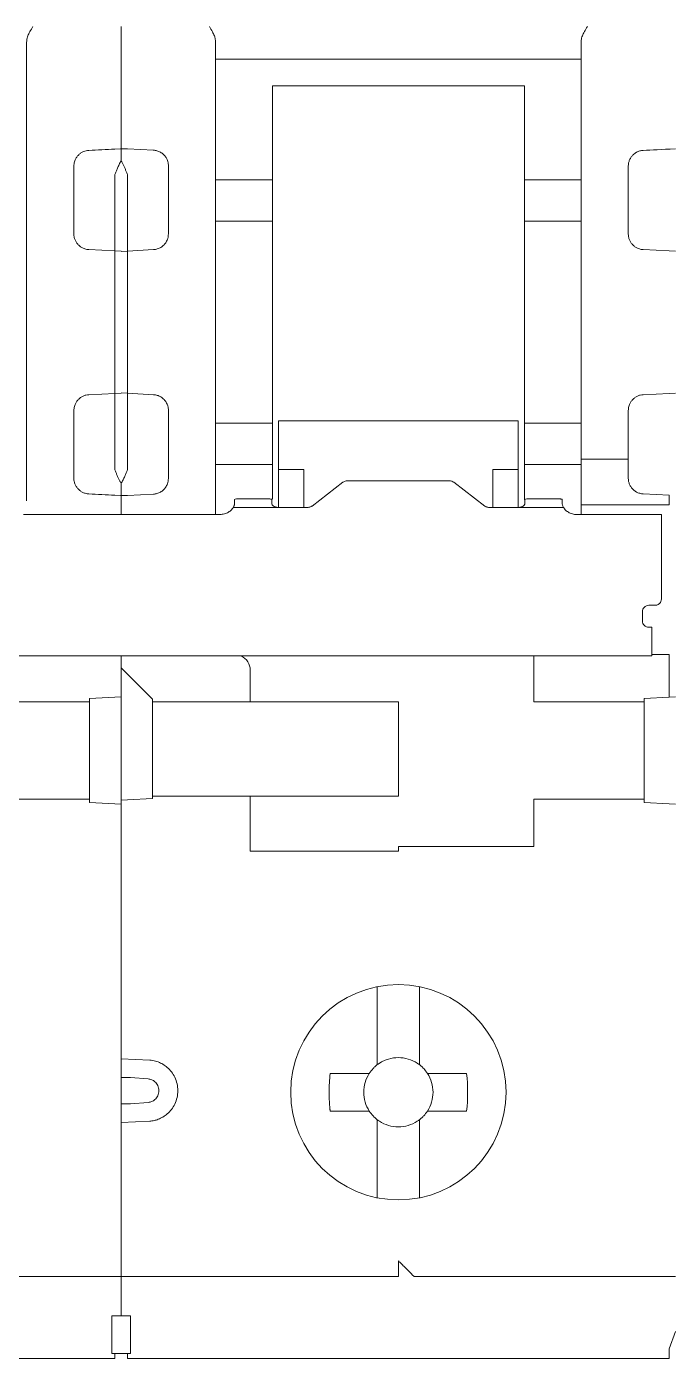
# Model space of a CAD drawing. Header units: millimetres. Extents: x 1359 to 3577, y 1336 to 3557.
# Drawn here: x 2536.18 to 2556.67, y 2687.53 to 2729.81 of the extents above; entities that cross this region are included whole.
import ezdxf

# ---------------------------------------------------------------- set-up
doc = ezdxf.new("R2010")
doc.units = ezdxf.units.MM
doc.layers.add('000-PI-Oprema', color=30, linetype='Continuous', lineweight=5)

msp = doc.modelspace()

# ---------------------------------------------------------------- linework, layer by layer
at = {"layer": '000-PI-Oprema', "color": 0, "lineweight": 0}
for p, q in [((2539.176, 2729.814), (2539.176, 2728.572)), ((2539.176, 2728.572), (2539.176, 2725.939)), ((2553.776, 2728.783), (2542.176, 2728.783)), ((2543.976, 2727.113), (2543.976, 2727.937)), ((2551.976, 2727.937), (2543.976, 2727.937)), ((2551.976, 2727.937), (2551.976, 2727.113)), ((2543.976, 2727.113), (2543.976, 2724.948)), ((2551.976, 2724.948), (2551.976, 2727.113)), ((2538.976, 2725.928), (2539.157, 2725.937)), ((2539.222, 2725.938), (2539.194, 2725.939)), ((2539.376, 2725.933), (2539.222, 2725.938)), ((2540.202, 2725.892), (2539.376, 2725.935)), ((2540.202, 2725.892), (2540.202, 2725.886)), ((2538.976, 2725.119), (2538.976, 2722.692)), ((2539.376, 2722.69), (2539.376, 2725.121)), ((2542.176, 2724.948), (2543.976, 2724.948)), ((2543.976, 2724.948), (2543.976, 2723.637)), ((2551.976, 2723.637), (2551.976, 2724.948)), ((2551.976, 2724.948), (2553.776, 2724.948)), ((2543.976, 2723.637), (2542.176, 2723.637)), ((2543.976, 2723.637), (2543.976, 2717.225)), ((2551.976, 2717.225), (2551.976, 2723.637)), ((2553.776, 2723.637), (2551.976, 2723.637)), ((2538.976, 2722.692), (2538.15, 2722.735)), ((2538.976, 2722.692), (2539.176, 2722.681)), ((2539.376, 2722.69), (2539.176, 2722.679)), ((2540.202, 2722.733), (2539.376, 2722.69)), ((2555.75, 2722.735), (2556.576, 2722.692)), ((2556.576, 2722.692), (2556.776, 2722.681)), ((2538.15, 2718.128), (2538.976, 2718.171)), ((2539.176, 2718.181), (2538.976, 2718.171)), ((2538.976, 2718.171), (2538.976, 2715.743)), ((2539.176, 2718.183), (2539.376, 2718.173)), ((2539.376, 2718.173), (2540.202, 2718.129)), ((2539.376, 2715.741), (2539.376, 2718.173)), ((2556.576, 2718.171), (2555.75, 2718.128)), ((2556.776, 2718.181), (2556.576, 2718.171)), ((2542.176, 2717.225), (2543.976, 2717.225)), ((2543.976, 2717.225), (2543.976, 2715.915)), ((2544.176, 2715.751), (2544.176, 2717.302)), ((2544.176, 2717.302), (2551.776, 2717.302)), ((2551.776, 2717.302), (2551.776, 2715.751)), ((2551.976, 2717.303), (2551.971, 2717.303)), ((2551.976, 2715.915), (2551.976, 2717.225)), ((2551.976, 2717.225), (2553.776, 2717.225)), ((2543.976, 2715.915), (2542.176, 2715.915)), ((2543.976, 2715.915), (2543.976, 2714.811)), ((2551.976, 2714.79), (2551.976, 2715.915)), ((2551.976, 2715.915), (2553.776, 2715.915)), ((2555.276, 2716.081), (2553.776, 2716.081)), ((2544.176, 2715.751), (2544.976, 2715.751)), ((2544.176, 2714.549), (2544.176, 2715.751)), ((2544.976, 2715.751), (2544.976, 2714.549)), ((2550.976, 2715.751), (2551.776, 2715.751)), ((2550.976, 2714.549), (2550.976, 2715.751)), ((2551.776, 2715.751), (2551.776, 2714.549)), ((2545.235, 2714.594), (2546.218, 2715.347)), ((2546.359, 2715.392), (2549.593, 2715.392)), ((2549.735, 2715.347), (2550.718, 2714.594)), ((2539.157, 2714.925), (2538.976, 2714.935)), ((2539.176, 2714.924), (2539.176, 2714.32)), ((2539.222, 2714.924), (2539.376, 2714.929)), ((2539.376, 2714.927), (2540.202, 2714.97)), ((2539.376, 2714.929), (2539.376, 2714.927)), ((2542.176, 2714.602), (2542.176, 2714.32)), ((2542.776, 2714.726), (2542.776, 2714.804)), ((2543.759, 2714.822), (2542.976, 2714.822)), ((2543.959, 2714.804), (2543.959, 2714.726)), ((2551.993, 2714.726), (2551.993, 2714.804)), ((2552.977, 2714.822), (2552.193, 2714.822)), ((2553.177, 2714.804), (2553.177, 2714.726)), ((2553.776, 2714.331), (2553.776, 2714.754)), ((2556.576, 2714.635), (2553.776, 2714.635)), ((2555.75, 2714.978), (2556.576, 2714.935)), ((2536.077, 2714.32), (2542.276, 2714.32)), ((2542.734, 2714.549), (2544.159, 2714.549)), ((2545.093, 2714.549), (2544.159, 2714.549)), ((2551.793, 2714.549), (2550.859, 2714.549)), ((2553.218, 2714.549), (2551.793, 2714.549)), ((2553.677, 2714.32), (2556.326, 2714.32)), ((2556.326, 2714.32), (2556.326, 2713.707)), ((2556.326, 2711.641), (2556.326, 2713.05)), ((2555.726, 2711.242), (2555.726, 2710.944)), ((2556.126, 2711.442), (2555.926, 2711.442)), ((2555.926, 2710.744), (2556.026, 2710.744)), ((2556.026, 2710.655), (2556.026, 2710.744)), ((2526.426, 2709.834), (2551.926, 2709.834)), ((2539.176, 2709.834), (2539.176, 2709.457)), ((2551.926, 2709.833), (2556.027, 2709.833)), ((2552.276, 2709.833), (2552.276, 2708.381)), ((2556.576, 2709.881), (2556.026, 2709.881)), ((2556.576, 2709.881), (2556.576, 2708.523)), ((2539.176, 2709.457), (2539.376, 2709.257)), ((2539.176, 2708.534), (2539.176, 2709.457)), ((2539.376, 2709.257), (2540.176, 2708.457)), ((2543.276, 2708.381), (2543.276, 2709.381)), ((2535.076, 2708.381), (2538.176, 2708.381)), ((2538.176, 2708.481), (2538.976, 2708.523)), ((2538.176, 2708.481), (2538.176, 2708.381)), ((2538.176, 2708.381), (2538.176, 2705.281)), ((2539.176, 2708.534), (2538.976, 2708.523)), ((2539.176, 2708.534), (2539.176, 2705.281)), ((2540.176, 2708.457), (2540.176, 2708.381)), ((2540.176, 2708.381), (2543.276, 2708.381)), ((2540.176, 2708.381), (2540.176, 2705.381)), ((2543.676, 2708.381), (2543.276, 2708.381)), ((2547.976, 2708.381), (2543.676, 2708.381)), ((2547.976, 2705.381), (2547.976, 2708.381)), ((2552.676, 2708.381), (2552.276, 2708.381)), ((2552.676, 2708.381), (2555.776, 2708.381)), ((2555.776, 2708.481), (2556.576, 2708.523)), ((2555.776, 2708.381), (2555.776, 2708.481)), ((2555.776, 2705.281), (2555.776, 2708.381)), ((2556.776, 2708.534), (2556.576, 2708.523)), ((2538.176, 2705.281), (2535.076, 2705.281)), ((2538.176, 2705.181), (2538.176, 2705.281)), ((2539.176, 2705.253), (2539.176, 2705.281)), ((2540.176, 2705.305), (2539.376, 2705.263)), ((2540.176, 2705.381), (2540.176, 2705.305)), ((2543.276, 2705.381), (2540.176, 2705.381)), ((2543.276, 2703.631), (2543.276, 2705.381)), ((2543.276, 2705.381), (2543.676, 2705.381)), ((2543.676, 2705.381), (2547.976, 2705.381)), ((2552.676, 2705.281), (2552.276, 2705.281)), ((2552.276, 2703.781), (2552.276, 2705.281)), ((2552.676, 2705.281), (2555.776, 2705.281)), ((2555.776, 2705.181), (2555.776, 2705.281)), ((2538.976, 2705.139), (2538.176, 2705.181)), ((2538.976, 2705.139), (2539.176, 2705.129)), ((2539.176, 2705.253), (2539.376, 2705.263)), ((2539.176, 2705.253), (2539.176, 2705.129)), ((2539.176, 2697.358), (2539.176, 2705.129)), ((2556.576, 2705.139), (2555.776, 2705.181)), ((2556.776, 2705.129), (2556.576, 2705.139)), ((2547.976, 2703.631), (2543.276, 2703.631)), ((2547.976, 2703.781), (2547.976, 2703.631)), ((2547.976, 2703.781), (2552.276, 2703.781)), ((2547.301, 2699.332), (2547.301, 2699.257)), ((2547.301, 2699.257), (2547.301, 2697.138)), ((2548.651, 2699.257), (2548.651, 2699.332)), ((2548.651, 2696.85), (2548.651, 2699.257)), ((2539.176, 2697.358), (2539.176, 2694.705)), ((2540.086, 2697.003), (2539.176, 2697.041)), ((2539.476, 2696.454), (2540.034, 2696.405)), ((2545.812, 2696.581), (2546.67, 2696.581)), ((2550.14, 2696.581), (2549.282, 2696.581)), ((2539.476, 2695.609), (2540.034, 2695.658)), ((2546.67, 2695.381), (2545.812, 2695.381)), ((2550.14, 2695.381), (2549.282, 2695.381)), ((2539.176, 2695.022), (2540.086, 2695.06)), ((2539.176, 2690.981), (2539.176, 2694.705)), ((2547.301, 2694.825), (2547.301, 2692.705)), ((2548.651, 2692.705), (2548.651, 2694.825)), ((2547.301, 2692.705), (2547.301, 2692.631)), ((2548.651, 2692.631), (2548.651, 2692.705)), ((2539.176, 2690.981), (2539.176, 2688.881)), ((2539.176, 2690.131), (2530.876, 2690.131)), ((2547.976, 2690.131), (2539.176, 2690.131)), ((2556.776, 2690.131), (2548.476, 2690.131)), ((2539.476, 2688.881), (2538.876, 2688.881)), ((2556.776, 2688.381), (2556.576, 2687.831)), ((2538.976, 2687.531), (2534.196, 2687.531)), ((2538.976, 2687.681), (2538.876, 2687.681)), ((2539.376, 2687.681), (2538.976, 2687.681)), ((2539.476, 2687.681), (2539.376, 2687.681)), ((2544.176, 2687.531), (2539.376, 2687.531)), ((2544.176, 2687.531), (2551.796, 2687.531)), ((2556.576, 2687.531), (2551.796, 2687.531))]:
    msp.add_line(p, q, dxfattribs=at)
msp.add_circle((2547.976, 2695.981), 3.418, dxfattribs=at)
for centre, radius, start, end in [((2542.776, 2709.381), 0.5, 0, 64.7859), ((2547.976, 2695.981), 1.1, 123.0557, 133.0681), ((2547.976, 2695.981), 1.1, 46.9319, 56.9443), ((2547.976, 2695.981), 1.1, 136.9319, 146.9443), ((2547.976, 2695.981), 1.1, 135, 136.9319), ((2547.976, 2695.981), 1.1, 133.0681, 135), ((2547.976, 2695.981), 1.1, 45, 46.9319), ((2547.976, 2695.981), 1.1, 43.0681, 45), ((2547.976, 2695.981), 1.1, 33.0557, 43.0681), ((2547.976, 2695.981), 1.1, 213.0557, 223.0681), ((2547.976, 2695.981), 1.1, 223.0681, 225), ((2547.976, 2695.981), 1.1, 225, 226.9319), ((2547.976, 2695.981), 1.1, 226.9319, 236.9443), ((2547.976, 2695.981), 1.1, 303.0557, 313.0681), ((2547.976, 2695.981), 1.1, 313.0681, 315), ((2547.976, 2695.981), 1.1, 315, 316.9319), ((2547.976, 2695.981), 1.1, 316.9319, 326.9443)]:
    msp.add_arc(centre, radius, start, end, dxfattribs=at)
for points, knots in [([(2536.176, 2729.324), (2536.177, 2729.345), (2536.179, 2729.389), (2536.194, 2729.455), (2536.215, 2729.521), (2536.245, 2729.588), (2536.296, 2729.687), (2536.343, 2729.762), (2536.376, 2729.814)], [0, 0, 0, 0, 0.117446, 0.242847, 0.378002, 0.506391, 0.652474, 1, 1, 1, 1]), ([(2541.976, 2729.814), (2542.01, 2729.761), (2542.057, 2729.687), (2542.108, 2729.587), (2542.142, 2729.51), (2542.169, 2729.423), (2542.174, 2729.356), (2542.176, 2729.324)], [0, 0, 0, 0, 0.350596, 0.493868, 0.625405, 0.821427, 1, 1, 1, 1]), ([(2553.776, 2729.324), (2553.777, 2729.345), (2553.779, 2729.389), (2553.794, 2729.455), (2553.815, 2729.521), (2553.845, 2729.588), (2553.896, 2729.687), (2553.943, 2729.762), (2553.976, 2729.814)], [0, 0, 0, 0, 0.117336, 0.242611, 0.377617, 0.505972, 0.652001, 1, 1, 1, 1]), ([(2536.176, 2729.17), (2536.176, 2729.18), (2536.176, 2729.199), (2536.176, 2729.235), (2536.176, 2729.277), (2536.176, 2729.308), (2536.176, 2729.324)], [0, 0, 0, 0, 0.251193, 0.5, 0.748807, 1, 1, 1, 1]), ([(2536.176, 2726.108), (2536.176, 2726.192), (2536.176, 2726.358), (2536.176, 2726.6), (2536.176, 2726.835), (2536.176, 2727.062), (2536.176, 2727.282), (2536.176, 2727.495), (2536.176, 2727.701), (2536.176, 2727.965), (2536.176, 2728.274), (2536.176, 2728.61), (2536.176, 2728.914), (2536.176, 2729.085), (2536.176, 2729.17)], [0, 0, 0, 0, 0.062754, 0.125301, 0.187708, 0.250043, 0.312375, 0.374772, 0.437302, 0.500033, 0.625237, 0.749935, 0.874674, 1, 1, 1, 1]), ([(2542.176, 2729.324), (2542.176, 2729.308), (2542.176, 2729.277), (2542.176, 2729.235), (2542.176, 2729.199), (2542.176, 2729.18), (2542.176, 2729.17)], [0, 0, 0, 0, 0.251193, 0.5, 0.748807, 1, 1, 1, 1]), ([(2542.176, 2729.17), (2542.176, 2729.13), (2542.176, 2729.049), (2542.176, 2728.918), (2542.176, 2728.778), (2542.176, 2728.631), (2542.176, 2728.475), (2542.176, 2728.31), (2542.176, 2728.138), (2542.176, 2727.897), (2542.176, 2727.578), (2542.176, 2727.167), (2542.176, 2726.73), (2542.176, 2726.417), (2542.176, 2726.26)], [0, 0, 0, 0, 0.062736, 0.125281, 0.187695, 0.250043, 0.312387, 0.374792, 0.437318, 0.500031, 0.625212, 0.749931, 0.874692, 1, 1, 1, 1]), ([(2553.776, 2729.17), (2553.776, 2729.18), (2553.776, 2729.199), (2553.776, 2729.235), (2553.776, 2729.277), (2553.776, 2729.308), (2553.776, 2729.324)], [0, 0, 0, 0, 0.251193, 0.5, 0.748807, 1, 1, 1, 1]), ([(2553.776, 2726.108), (2553.776, 2726.192), (2553.776, 2726.358), (2553.776, 2726.6), (2553.776, 2726.835), (2553.776, 2727.062), (2553.776, 2727.282), (2553.776, 2727.495), (2553.776, 2727.701), (2553.776, 2727.965), (2553.776, 2728.274), (2553.776, 2728.61), (2553.776, 2728.914), (2553.776, 2729.085), (2553.776, 2729.17)], [0, 0, 0, 0, 0.062754, 0.125301, 0.187708, 0.250043, 0.312375, 0.374772, 0.437302, 0.500033, 0.625237, 0.749935, 0.874674, 1, 1, 1, 1]), ([(2536.176, 2724.715), (2536.176, 2724.786), (2536.176, 2724.928), (2536.176, 2725.136), (2536.176, 2725.34), (2536.176, 2725.539), (2536.176, 2725.734), (2536.176, 2725.924), (2536.176, 2726.047), (2536.176, 2726.108)], [0, 0, 0, 0, 0.143512, 0.28637, 0.428834, 0.571166, 0.71363, 0.856488, 1, 1, 1, 1]), ([(2542.176, 2726.26), (2542.176, 2726.196), (2542.176, 2726.069), (2542.176, 2725.87), (2542.176, 2725.668), (2542.176, 2725.46), (2542.176, 2725.248), (2542.176, 2725.031), (2542.176, 2724.809), (2542.176, 2724.658), (2542.176, 2724.583)], [0, 0, 0, 0, 0.12575, 0.250858, 0.375537, 0.5, 0.624463, 0.749142, 0.87425, 1, 1, 1, 1]), ([(2553.776, 2724.715), (2553.776, 2724.786), (2553.776, 2724.928), (2553.776, 2725.136), (2553.776, 2725.34), (2553.776, 2725.539), (2553.776, 2725.734), (2553.776, 2725.924), (2553.776, 2726.047), (2553.776, 2726.108)], [0, 0, 0, 0, 0.143512, 0.28637, 0.428834, 0.571166, 0.71363, 0.856488, 1, 1, 1, 1]), ([(2537.676, 2725.385), (2537.677, 2725.408), (2537.679, 2725.453), (2537.693, 2725.519), (2537.719, 2725.593), (2537.762, 2725.671), (2537.824, 2725.745), (2537.898, 2725.804), (2537.979, 2725.847), (2538.063, 2725.876), (2538.121, 2725.882), (2538.15, 2725.885)], [0, 0, 0, 0, 0.093221, 0.185813, 0.279137, 0.41434, 0.546905, 0.668022, 0.785627, 0.893606, 1, 1, 1, 1]), ([(2540.676, 2725.394), (2540.675, 2725.417), (2540.674, 2725.462), (2540.659, 2725.528), (2540.634, 2725.601), (2540.591, 2725.678), (2540.522, 2725.76), (2540.43, 2725.829), (2540.318, 2725.878), (2540.24, 2725.888), (2540.202, 2725.892)], [0, 0, 0, 0, 0.092601, 0.18543, 0.278489, 0.413813, 0.545287, 0.709927, 0.860804, 1, 1, 1, 1]), ([(2555.75, 2725.885), (2555.732, 2725.883), (2555.694, 2725.88), (2555.638, 2725.867), (2555.583, 2725.848), (2555.528, 2725.821), (2555.476, 2725.787), (2555.421, 2725.74), (2555.363, 2725.673), (2555.315, 2725.586), (2555.282, 2725.487), (2555.278, 2725.419), (2555.276, 2725.385)], [0, 0, 0, 0, 0.067869, 0.138425, 0.211987, 0.288836, 0.369219, 0.453352, 0.573685, 0.721104, 0.860335, 1, 1, 1, 1]), ([(2538.976, 2725.119), (2538.989, 2725.151), (2539.016, 2725.22), (2539.062, 2725.326), (2539.116, 2725.442), (2539.155, 2725.516), (2539.176, 2725.555)], [0, 0, 0, 0, 0.193415, 0.424448, 0.693252, 1, 1, 1, 1]), ([(2539.376, 2725.121), (2539.364, 2725.153), (2539.339, 2725.216), (2539.3, 2725.307), (2539.26, 2725.394), (2539.218, 2725.478), (2539.19, 2725.53), (2539.176, 2725.556)], [0, 0, 0, 0, 0.194202, 0.390464, 0.589612, 0.792498, 1, 1, 1, 1]), ([(2555.276, 2725.385), (2555.276, 2725.32), (2555.276, 2725.188), (2555.276, 2724.987), (2555.276, 2724.85), (2555.276, 2724.782)], [0, 0, 0, 0, 0.333419, 0.666581, 1, 1, 1, 1]), ([(2536.176, 2716.148), (2536.176, 2716.262), (2536.176, 2716.49), (2536.176, 2716.835), (2536.176, 2717.183), (2536.176, 2717.533), (2536.176, 2717.887), (2536.176, 2718.484), (2536.176, 2719.331), (2536.176, 2720.431), (2536.176, 2721.531), (2536.176, 2722.498), (2536.176, 2723.33), (2536.176, 2724.03), (2536.176, 2724.486), (2536.176, 2724.715)], [0, 0, 0, 0, 0.041431, 0.082793, 0.124119, 0.165441, 0.206793, 0.248207, 0.374079, 0.500012, 0.625883, 0.751817, 0.834548, 0.917188, 1, 1, 1, 1]), ([(2553.776, 2716.148), (2553.776, 2716.262), (2553.776, 2716.49), (2553.776, 2716.835), (2553.776, 2717.183), (2553.776, 2717.533), (2553.776, 2717.887), (2553.776, 2718.484), (2553.776, 2719.331), (2553.776, 2720.431), (2553.776, 2721.531), (2553.776, 2722.498), (2553.776, 2723.33), (2553.776, 2724.03), (2553.776, 2724.486), (2553.776, 2724.715)], [0, 0, 0, 0, 0.041431, 0.082793, 0.124119, 0.165441, 0.206793, 0.248207, 0.374079, 0.500012, 0.625883, 0.751817, 0.834548, 0.917188, 1, 1, 1, 1]), ([(2555.276, 2724.782), (2555.276, 2724.68), (2555.276, 2724.477), (2555.276, 2724.17), (2555.276, 2723.86), (2555.276, 2723.548), (2555.276, 2723.339), (2555.276, 2723.234)], [0, 0, 0, 0, 0.200123, 0.400061, 0.599939, 0.799877, 1, 1, 1, 1]), ([(2542.176, 2724.583), (2542.176, 2724.472), (2542.176, 2724.25), (2542.176, 2723.915), (2542.176, 2723.577), (2542.176, 2723.237), (2542.176, 2722.895), (2542.176, 2722.316), (2542.176, 2721.496), (2542.176, 2720.431), (2542.176, 2719.367), (2542.176, 2718.431), (2542.176, 2717.625), (2542.176, 2716.946), (2542.176, 2716.502), (2542.176, 2716.28)], [0, 0, 0, 0, 0.041447, 0.082829, 0.124176, 0.16552, 0.206891, 0.248321, 0.374134, 0.500011, 0.625824, 0.751702, 0.834467, 0.91715, 1, 1, 1, 1]), ([(2538.15, 2722.735), (2538.129, 2722.737), (2538.087, 2722.74), (2538.026, 2722.756), (2537.958, 2722.782), (2537.885, 2722.824), (2537.813, 2722.887), (2537.754, 2722.961), (2537.71, 2723.046), (2537.681, 2723.138), (2537.678, 2723.202), (2537.676, 2723.234)], [0, 0, 0, 0, 0.082209, 0.16366, 0.245689, 0.369303, 0.493372, 0.618767, 0.744744, 0.872104, 1, 1, 1, 1]), ([(2540.202, 2722.733), (2540.223, 2722.735), (2540.264, 2722.739), (2540.325, 2722.754), (2540.383, 2722.776), (2540.439, 2722.806), (2540.491, 2722.842), (2540.55, 2722.897), (2540.612, 2722.978), (2540.665, 2723.095), (2540.672, 2723.185), (2540.676, 2723.232)], [0, 0, 0, 0, 0.080411, 0.161533, 0.243405, 0.326066, 0.409552, 0.493901, 0.642123, 0.810797, 1, 1, 1, 1]), ([(2555.75, 2722.735), (2555.729, 2722.737), (2555.687, 2722.74), (2555.626, 2722.756), (2555.558, 2722.782), (2555.485, 2722.824), (2555.413, 2722.887), (2555.354, 2722.961), (2555.31, 2723.046), (2555.281, 2723.138), (2555.278, 2723.202), (2555.276, 2723.234)], [0, 0, 0, 0, 0.082209, 0.16366, 0.245689, 0.369303, 0.493372, 0.618767, 0.744744, 0.872104, 1, 1, 1, 1]), ([(2538.976, 2722.692), (2538.976, 2722.585), (2538.976, 2722.371), (2538.976, 2722.049), (2538.976, 2721.727), (2538.976, 2721.404), (2538.976, 2721.08), (2538.976, 2720.756), (2538.976, 2720.35), (2538.976, 2719.863), (2538.976, 2719.297), (2538.976, 2718.732), (2538.976, 2718.358), (2538.976, 2718.171)], [0, 0, 0, 0, 0.071556, 0.142997, 0.214365, 0.285706, 0.357065, 0.428486, 0.500013, 0.625062, 0.749916, 0.874816, 1, 1, 1, 1]), ([(2537.676, 2717.628), (2537.677, 2717.65), (2537.679, 2717.692), (2537.691, 2717.755), (2537.715, 2717.826), (2537.754, 2717.901), (2537.813, 2717.976), (2537.885, 2718.038), (2537.967, 2718.085), (2538.056, 2718.118), (2538.119, 2718.124), (2538.15, 2718.128)], [0, 0, 0, 0, 0.085573, 0.170275, 0.255463, 0.381339, 0.506835, 0.630803, 0.754517, 0.877108, 1, 1, 1, 1]), ([(2540.676, 2717.63), (2540.675, 2717.654), (2540.673, 2717.702), (2540.658, 2717.77), (2540.636, 2717.831), (2540.607, 2717.886), (2540.574, 2717.934), (2540.522, 2717.995), (2540.442, 2718.06), (2540.326, 2718.114), (2540.244, 2718.124), (2540.202, 2718.129)], [0, 0, 0, 0, 0.097376, 0.189595, 0.276665, 0.358598, 0.435408, 0.507112, 0.674555, 0.83875, 1, 1, 1, 1]), ([(2555.276, 2717.628), (2555.277, 2717.65), (2555.279, 2717.692), (2555.291, 2717.755), (2555.315, 2717.826), (2555.354, 2717.901), (2555.413, 2717.976), (2555.485, 2718.038), (2555.567, 2718.085), (2555.656, 2718.118), (2555.719, 2718.124), (2555.75, 2718.128)], [0, 0, 0, 0, 0.085573, 0.170275, 0.255463, 0.381339, 0.506835, 0.630803, 0.754517, 0.877108, 1, 1, 1, 1]), ([(2555.276, 2717.628), (2555.276, 2717.524), (2555.276, 2717.314), (2555.276, 2717.002), (2555.276, 2716.693), (2555.276, 2716.385), (2555.276, 2716.182), (2555.276, 2716.081)], [0, 0, 0, 0, 0.200123, 0.400061, 0.599939, 0.799877, 1, 1, 1, 1]), ([(2542.176, 2716.28), (2542.176, 2716.204), (2542.176, 2716.053), (2542.176, 2715.832), (2542.176, 2715.615), (2542.176, 2715.403), (2542.176, 2715.195), (2542.176, 2714.992), (2542.176, 2714.794), (2542.176, 2714.666), (2542.176, 2714.602)], [0, 0, 0, 0, 0.12575, 0.250858, 0.375537, 0.5, 0.624463, 0.749142, 0.87425, 1, 1, 1, 1]), ([(2536.176, 2714.754), (2536.176, 2714.816), (2536.176, 2714.938), (2536.176, 2715.128), (2536.176, 2715.323), (2536.176, 2715.522), (2536.176, 2715.726), (2536.176, 2715.935), (2536.176, 2716.077), (2536.176, 2716.148)], [0, 0, 0, 0, 0.143512, 0.28637, 0.428834, 0.571166, 0.71363, 0.856488, 1, 1, 1, 1]), ([(2553.776, 2714.754), (2553.776, 2714.816), (2553.776, 2714.938), (2553.776, 2715.128), (2553.776, 2715.323), (2553.776, 2715.522), (2553.776, 2715.726), (2553.776, 2715.935), (2553.776, 2716.077), (2553.776, 2716.148)], [0, 0, 0, 0, 0.143512, 0.28637, 0.428834, 0.571166, 0.71363, 0.856488, 1, 1, 1, 1]), ([(2555.276, 2716.081), (2555.276, 2716.012), (2555.276, 2715.876), (2555.276, 2715.674), (2555.276, 2715.543), (2555.276, 2715.477)], [0, 0, 0, 0, 0.333419, 0.666581, 1, 1, 1, 1]), ([(2538.15, 2714.978), (2538.131, 2714.98), (2538.092, 2714.983), (2538.036, 2714.996), (2537.97, 2715.02), (2537.898, 2715.058), (2537.824, 2715.118), (2537.761, 2715.192), (2537.714, 2715.279), (2537.682, 2715.376), (2537.678, 2715.443), (2537.676, 2715.477)], [0, 0, 0, 0, 0.070996, 0.142095, 0.214573, 0.332083, 0.453298, 0.585758, 0.72107, 0.860537, 1, 1, 1, 1]), ([(2538.976, 2715.743), (2538.989, 2715.712), (2539.014, 2715.648), (2539.053, 2715.557), (2539.093, 2715.47), (2539.134, 2715.386), (2539.162, 2715.334), (2539.176, 2715.308)], [0, 0, 0, 0, 0.1942, 0.390457, 0.5896, 0.792488, 1, 1, 1, 1]), ([(2539.376, 2715.741), (2539.364, 2715.71), (2539.336, 2715.641), (2539.29, 2715.535), (2539.236, 2715.419), (2539.197, 2715.345), (2539.176, 2715.306)], [0, 0, 0, 0, 0.193384, 0.424408, 0.693222, 1, 1, 1, 1]), ([(2540.202, 2714.97), (2540.221, 2714.972), (2540.259, 2714.975), (2540.315, 2714.988), (2540.371, 2715.008), (2540.425, 2715.035), (2540.478, 2715.069), (2540.535, 2715.118), (2540.598, 2715.192), (2540.645, 2715.285), (2540.672, 2715.382), (2540.675, 2715.439), (2540.676, 2715.468)], [0, 0, 0, 0, 0.068374, 0.139376, 0.213318, 0.290476, 0.371092, 0.45538, 0.587276, 0.76147, 0.88059, 1, 1, 1, 1]), ([(2555.75, 2714.978), (2555.731, 2714.98), (2555.692, 2714.983), (2555.636, 2714.996), (2555.57, 2715.02), (2555.498, 2715.058), (2555.424, 2715.118), (2555.361, 2715.192), (2555.314, 2715.279), (2555.282, 2715.376), (2555.278, 2715.443), (2555.276, 2715.477)], [0, 0, 0, 0, 0.070997, 0.142096, 0.214572, 0.332081, 0.453288, 0.585757, 0.721078, 0.860541, 1, 1, 1, 1]), ([(2542.776, 2714.676), (2542.776, 2714.667), (2542.775, 2714.65), (2542.766, 2714.619), (2542.754, 2714.586), (2542.741, 2714.561), (2542.734, 2714.549)], [0, 0, 0, 0, 0.256458, 0.506841, 0.753776, 1, 1, 1, 1]), ([(2542.776, 2714.804), (2542.776, 2714.809), (2542.798, 2714.814), (2542.872, 2714.82), (2542.924, 2714.822), (2542.976, 2714.822)], [0, 0, 0, 0, 0.5, 0.5, 1, 1, 1, 1]), ([(2543.959, 2714.804), (2543.959, 2714.806), (2543.957, 2714.808), (2543.945, 2714.811), (2543.927, 2714.814), (2543.894, 2714.818), (2543.838, 2714.821), (2543.786, 2714.822), (2543.759, 2714.822)], [0, 0, 0, 0, 0.128148, 0.251094, 0.373747, 0.501054, 0.748354, 1, 1, 1, 1]), ([(2544.159, 2714.549), (2544.146, 2714.55), (2544.119, 2714.551), (2544.08, 2714.56), (2544.046, 2714.574), (2544.006, 2714.599), (2543.967, 2714.636), (2543.962, 2714.662), (2543.959, 2714.676)], [0, 0, 0, 0, 0.128818, 0.251822, 0.37424, 0.501366, 0.746636, 1, 1, 1, 1]), ([(2545.235, 2714.594), (2545.225, 2714.587), (2545.205, 2714.574), (2545.171, 2714.56), (2545.133, 2714.551), (2545.107, 2714.55), (2545.093, 2714.549)], [0, 0, 0, 0, 0.25487, 0.5, 0.74513, 1, 1, 1, 1]), ([(2550.859, 2714.549), (2550.846, 2714.55), (2550.82, 2714.551), (2550.782, 2714.56), (2550.747, 2714.574), (2550.728, 2714.587), (2550.718, 2714.594)], [0, 0, 0, 0, 0.25487, 0.5, 0.74513, 1, 1, 1, 1]), ([(2551.993, 2714.676), (2551.993, 2714.669), (2551.991, 2714.657), (2551.98, 2714.635), (2551.962, 2714.613), (2551.929, 2714.586), (2551.874, 2714.556), (2551.82, 2714.552), (2551.793, 2714.549)], [0, 0, 0, 0, 0.130698, 0.254597, 0.376443, 0.501216, 0.749391, 1, 1, 1, 1]), ([(2551.993, 2714.804), (2551.993, 2714.809), (2552.015, 2714.814), (2552.089, 2714.82), (2552.141, 2714.822), (2552.193, 2714.822)], [0, 0, 0, 0, 0.5, 0.5, 1, 1, 1, 1]), ([(2553.177, 2714.804), (2553.176, 2714.806), (2553.174, 2714.808), (2553.163, 2714.811), (2553.144, 2714.814), (2553.111, 2714.818), (2553.056, 2714.821), (2553.003, 2714.822), (2552.977, 2714.822)], [0, 0, 0, 0, 0.128148, 0.251094, 0.373747, 0.501054, 0.748354, 1, 1, 1, 1]), ([(2553.218, 2714.549), (2553.212, 2714.561), (2553.199, 2714.586), (2553.186, 2714.619), (2553.178, 2714.65), (2553.177, 2714.667), (2553.177, 2714.676)], [0, 0, 0, 0, 0.246224, 0.493159, 0.743542, 1, 1, 1, 1]), ([(2542.734, 2714.549), (2542.723, 2714.532), (2542.702, 2714.499), (2542.659, 2714.454), (2542.609, 2714.415), (2542.532, 2714.37), (2542.421, 2714.329), (2542.325, 2714.323), (2542.276, 2714.32)], [0, 0, 0, 0, 0.126929, 0.250928, 0.374602, 0.500576, 0.748126, 1, 1, 1, 1]), ([(2553.677, 2714.32), (2553.652, 2714.32), (2553.604, 2714.322), (2553.533, 2714.334), (2553.465, 2714.354), (2553.381, 2714.39), (2553.287, 2714.451), (2553.241, 2714.516), (2553.218, 2714.549)], [0, 0, 0, 0, 0.126929, 0.250928, 0.374602, 0.500576, 0.748126, 1, 1, 1, 1]), ([(2556.126, 2711.442), (2556.14, 2711.442), (2556.166, 2711.444), (2556.204, 2711.455), (2556.238, 2711.474), (2556.278, 2711.507), (2556.318, 2711.562), (2556.324, 2711.614), (2556.326, 2711.641)], [0, 0, 0, 0, 0.128148, 0.251094, 0.373747, 0.501054, 0.748354, 1, 1, 1, 1]), ([(2555.926, 2711.442), (2555.874, 2711.442), (2555.822, 2711.42), (2555.748, 2711.346), (2555.726, 2711.295), (2555.726, 2711.242)], [0, 0, 0, 0, 0.5, 0.5, 1, 1, 1, 1]), ([(2555.726, 2710.944), (2555.726, 2710.891), (2555.748, 2710.84), (2555.822, 2710.766), (2555.874, 2710.744), (2555.926, 2710.744)], [0, 0, 0, 0, 0.5, 0.5, 1, 1, 1, 1]), ([(2556.026, 2710.655), (2556.026, 2710.538), (2556.026, 2710.306), (2556.026, 2710.029), (2556.026, 2709.856), (2556.026, 2709.848), (2556.027, 2709.833)], [0, 0, 0, 0, 0.264619, 0.529237, 0.793855, 1, 1, 1, 1]), ([(2540.086, 2697.003), (2540.116, 2696.999), (2540.177, 2696.992), (2540.265, 2696.971), (2540.376, 2696.935), (2540.504, 2696.872), (2540.649, 2696.767), (2540.78, 2696.63), (2540.888, 2696.453), (2540.96, 2696.251), (2540.984, 2696.031), (2540.96, 2695.812), (2540.889, 2695.61), (2540.78, 2695.433), (2540.65, 2695.295), (2540.504, 2695.19), (2540.362, 2695.122), (2540.222, 2695.077), (2540.131, 2695.066), (2540.086, 2695.06)], [0, 0, 0, 0, 0.031513, 0.062834, 0.094232, 0.152293, 0.210532, 0.279327, 0.348301, 0.424071, 0.50002, 0.57579, 0.651739, 0.720534, 0.789508, 0.847569, 0.905809, 0.95275, 1, 1, 1, 1]), ([(2548.576, 2696.903), (2548.487, 2696.961), (2548.389, 2697.006), (2548.186, 2697.066), (2548.083, 2697.081), (2547.87, 2697.081), (2547.766, 2697.066), (2547.614, 2697.021), (2547.564, 2697.002), (2547.492, 2696.969), (2547.468, 2696.957), (2547.433, 2696.938), (2547.421, 2696.931), (2547.404, 2696.921), (2547.396, 2696.916), (2547.387, 2696.91), (2547.382, 2696.907), (2547.378, 2696.906), (2547.376, 2696.903)], [0, 0, 0, 0, 0.25, 0.25, 0.5, 0.5, 0.75, 0.75, 0.875, 0.875, 0.9375, 0.9375, 0.96875, 0.96875, 0.984375, 0.992187, 0.992187, 1, 1, 1, 1]), ([(2539.176, 2696.454), (2539.176, 2696.454), (2539.206, 2696.454), (2539.323, 2696.454), (2539.406, 2696.454), (2539.476, 2696.454)], [0, 0, 0, 0, 0.5, 0.5, 1, 1, 1, 1]), ([(2540.034, 2695.658), (2540.054, 2695.66), (2540.092, 2695.665), (2540.148, 2695.684), (2540.2, 2695.711), (2540.252, 2695.75), (2540.301, 2695.801), (2540.357, 2695.893), (2540.389, 2696.031), (2540.357, 2696.17), (2540.301, 2696.261), (2540.239, 2696.326), (2540.15, 2696.385), (2540.073, 2696.398), (2540.034, 2696.405)], [0, 0, 0, 0, 0.053559, 0.105722, 0.157796, 0.211095, 0.279916, 0.349203, 0.500308, 0.651412, 0.720233, 0.789521, 0.894347, 1, 1, 1, 1]), ([(2545.812, 2696.581), (2545.788, 2696.382), (2545.776, 2696.182), (2545.776, 2695.881), (2545.779, 2695.781), (2545.788, 2695.631), (2545.792, 2695.581), (2545.799, 2695.506), (2545.803, 2695.468), (2545.807, 2695.425), (2545.81, 2695.403), (2545.811, 2695.394), (2545.812, 2695.387), (2545.814, 2695.384), (2545.812, 2695.381)], [0, 0, 0, 0, 0.5, 0.5, 0.75, 0.75, 0.875, 0.875, 0.9375, 0.96875, 0.984375, 0.992188, 0.992188, 1, 1, 1, 1]), ([(2547.054, 2696.581), (2546.938, 2696.403), (2546.876, 2696.195), (2546.876, 2695.769), (2546.938, 2695.56), (2547.054, 2695.381)], [0, 0, 0, 0, 0.5, 0.5, 1, 1, 1, 1]), ([(2548.898, 2695.381), (2549.014, 2695.56), (2549.076, 2695.769), (2549.076, 2696.192), (2549.015, 2696.403), (2548.898, 2696.581)], [0, 0, 0, 0, 0.5, 0.5, 1, 1, 1, 1]), ([(2539.176, 2695.609), (2539.176, 2695.609), (2539.209, 2695.609), (2539.32, 2695.609), (2539.398, 2695.609), (2539.476, 2695.609)], [0, 0, 0, 0, 0.5, 0.5, 1, 1, 1, 1]), ([(2547.376, 2695.059), (2547.554, 2694.943), (2547.762, 2694.882), (2548.187, 2694.881), (2548.398, 2694.943), (2548.576, 2695.059)], [0, 0, 0, 0, 0.5, 0.5, 1, 1, 1, 1]), ([(2547.976, 2690.631), (2547.976, 2690.61), (2547.976, 2690.568), (2547.976, 2690.506), (2547.976, 2690.435), (2547.976, 2690.355), (2547.976, 2690.276), (2547.976, 2690.21), (2547.976, 2690.165), (2547.976, 2690.137), (2547.976, 2690.133), (2547.976, 2690.131)], [0, 0, 0, 0, 0.080758, 0.160392, 0.240099, 0.368585, 0.500066, 0.628554, 0.760036, 0.877963, 1, 1, 1, 1]), ([(2547.976, 2690.631), (2547.997, 2690.611), (2548.034, 2690.573), (2548.087, 2690.521), (2548.13, 2690.477), (2548.187, 2690.42), (2548.255, 2690.352), (2548.332, 2690.276), (2548.394, 2690.213), (2548.441, 2690.166), (2548.471, 2690.137), (2548.474, 2690.133), (2548.476, 2690.131)], [0, 0, 0, 0, 0.090531, 0.16862, 0.234268, 0.287481, 0.430984, 0.554468, 0.680793, 0.795506, 0.900919, 1, 1, 1, 1]), ([(2538.876, 2687.681), (2538.876, 2687.73), (2538.876, 2687.795), (2538.876, 2688.059), (2538.876, 2688.319), (2538.876, 2688.881)], [0.2858647, 0.2858647, 0.2858647, 0.2858647, 0.5, 0.5, 1, 1, 1, 1]), ([(2539.476, 2687.681), (2539.476, 2687.7), (2539.476, 2687.755), (2539.476, 2687.869), (2539.476, 2688.028), (2539.476, 2688.206), (2539.476, 2688.393), (2539.476, 2688.518), (2539.476, 2688.881)], [0.287427, 0.287427, 0.287427, 0.287427, 0.3699948, 0.5001298, 0.629921, 0.7600558, 0.879771, 1, 1, 1, 1]), ([(2538.976, 2687.531), (2538.976, 2687.54), (2538.976, 2687.557), (2538.976, 2687.625), (2538.976, 2687.68), (2538.976, 2687.681)], [0, 0, 0, 0, 0.494587, 0.989166, 1, 1, 1, 1]), ([(2539.376, 2687.681), (2539.376, 2687.68), (2539.376, 2687.625), (2539.376, 2687.557), (2539.376, 2687.54), (2539.376, 2687.531)], [0, 0, 0, 0, 0.010834, 0.505413, 1, 1, 1, 1]), ([(2556.576, 2687.531), (2556.576, 2687.531), (2556.576, 2687.585), (2556.576, 2687.722), (2556.576, 2687.774), (2556.576, 2687.831)], [0, 0, 0, 0, 0.5, 0.5, 0.737757, 0.737757, 0.737757, 0.737757])]:
    msp.add_open_spline(points, degree=3, knots=knots, dxfattribs=at)
for points in [[(2538.15, 2725.885), (2538.425, 2725.899), (2538.701, 2725.913), (2538.976, 2725.928)], [(2539.157, 2725.937), (2539.163, 2725.937), (2539.17, 2725.937), (2539.176, 2725.937)], [(2539.176, 2725.939), (2539.182, 2725.939), (2539.188, 2725.939), (2539.194, 2725.939)], [(2539.176, 2725.555), (2539.176, 2725.785), (2539.176, 2725.922), (2539.176, 2725.937)], [(2555.75, 2725.885), (2556.025, 2725.899), (2556.301, 2725.913), (2556.776, 2725.937)], [(2537.676, 2724.782), (2537.676, 2724.988), (2537.676, 2725.189), (2537.676, 2725.385)], [(2540.676, 2725.394), (2540.676, 2725.153), (2540.676, 2724.903), (2540.676, 2724.647)], [(2537.676, 2723.234), (2537.676, 2723.759), (2537.676, 2724.276), (2537.676, 2724.782)], [(2540.676, 2724.647), (2540.676, 2724.184), (2540.676, 2723.711), (2540.676, 2723.232)], [(2539.376, 2722.69), (2539.376, 2721.199), (2539.376, 2719.663), (2539.376, 2718.173)], [(2537.676, 2716.081), (2537.676, 2716.587), (2537.676, 2717.104), (2537.676, 2717.628)], [(2540.676, 2717.63), (2540.676, 2717.151), (2540.676, 2716.679), (2540.676, 2716.215)], [(2537.676, 2715.477), (2537.676, 2715.673), (2537.676, 2715.875), (2537.676, 2716.081)], [(2540.676, 2716.215), (2540.676, 2715.959), (2540.676, 2715.71), (2540.676, 2715.468)], [(2539.176, 2714.926), (2539.176, 2714.941), (2539.176, 2715.077), (2539.176, 2715.308)], [(2546.218, 2715.347), (2546.255, 2715.375), (2546.307, 2715.392), (2546.359, 2715.392)], [(2549.593, 2715.392), (2549.646, 2715.392), (2549.698, 2715.375), (2549.735, 2715.347)], [(2538.976, 2714.935), (2538.701, 2714.949), (2538.425, 2714.963), (2538.15, 2714.978)], [(2539.176, 2714.926), (2539.17, 2714.925), (2539.163, 2714.925), (2539.157, 2714.925)], [(2539.194, 2714.923), (2539.188, 2714.923), (2539.182, 2714.924), (2539.176, 2714.924)], [(2539.222, 2714.924), (2539.212, 2714.924), (2539.203, 2714.923), (2539.194, 2714.923)], [(2542.776, 2714.726), (2542.776, 2714.721), (2542.776, 2714.703), (2542.776, 2714.676)], [(2543.959, 2714.676), (2543.959, 2714.703), (2543.959, 2714.721), (2543.959, 2714.726)], [(2551.993, 2714.726), (2551.993, 2714.721), (2551.993, 2714.703), (2551.993, 2714.676)], [(2553.177, 2714.676), (2553.177, 2714.703), (2553.177, 2714.721), (2553.177, 2714.726)], [(2556.576, 2714.635), (2556.576, 2714.732), (2556.576, 2714.832), (2556.576, 2714.935)], [(2556.326, 2713.05), (2556.326, 2713.284), (2556.326, 2713.526), (2556.326, 2713.707)], [(2547.301, 2697.138), (2547.301, 2697.1), (2547.301, 2697.061), (2547.301, 2696.85)], [(2546.67, 2696.581), (2546.794, 2696.581), (2546.92, 2696.581), (2547.054, 2696.581)], [(2549.282, 2696.581), (2549.159, 2696.581), (2549.032, 2696.581), (2548.898, 2696.581)], [(2550.14, 2696.581), (2550.188, 2696.183), (2550.188, 2695.78), (2550.14, 2695.381)], [(2546.67, 2695.381), (2546.794, 2695.381), (2546.92, 2695.381), (2547.054, 2695.381)], [(2548.898, 2695.381), (2549.032, 2695.381), (2549.159, 2695.381), (2549.282, 2695.381)], [(2547.301, 2695.113), (2547.301, 2694.901), (2547.301, 2694.863), (2547.301, 2694.825)], [(2548.651, 2695.113), (2548.651, 2694.901), (2548.651, 2694.863), (2548.651, 2694.825)]]:
    msp.add_open_spline(points, degree=3, dxfattribs=at)

doc.saveas('drawing.dxf')
